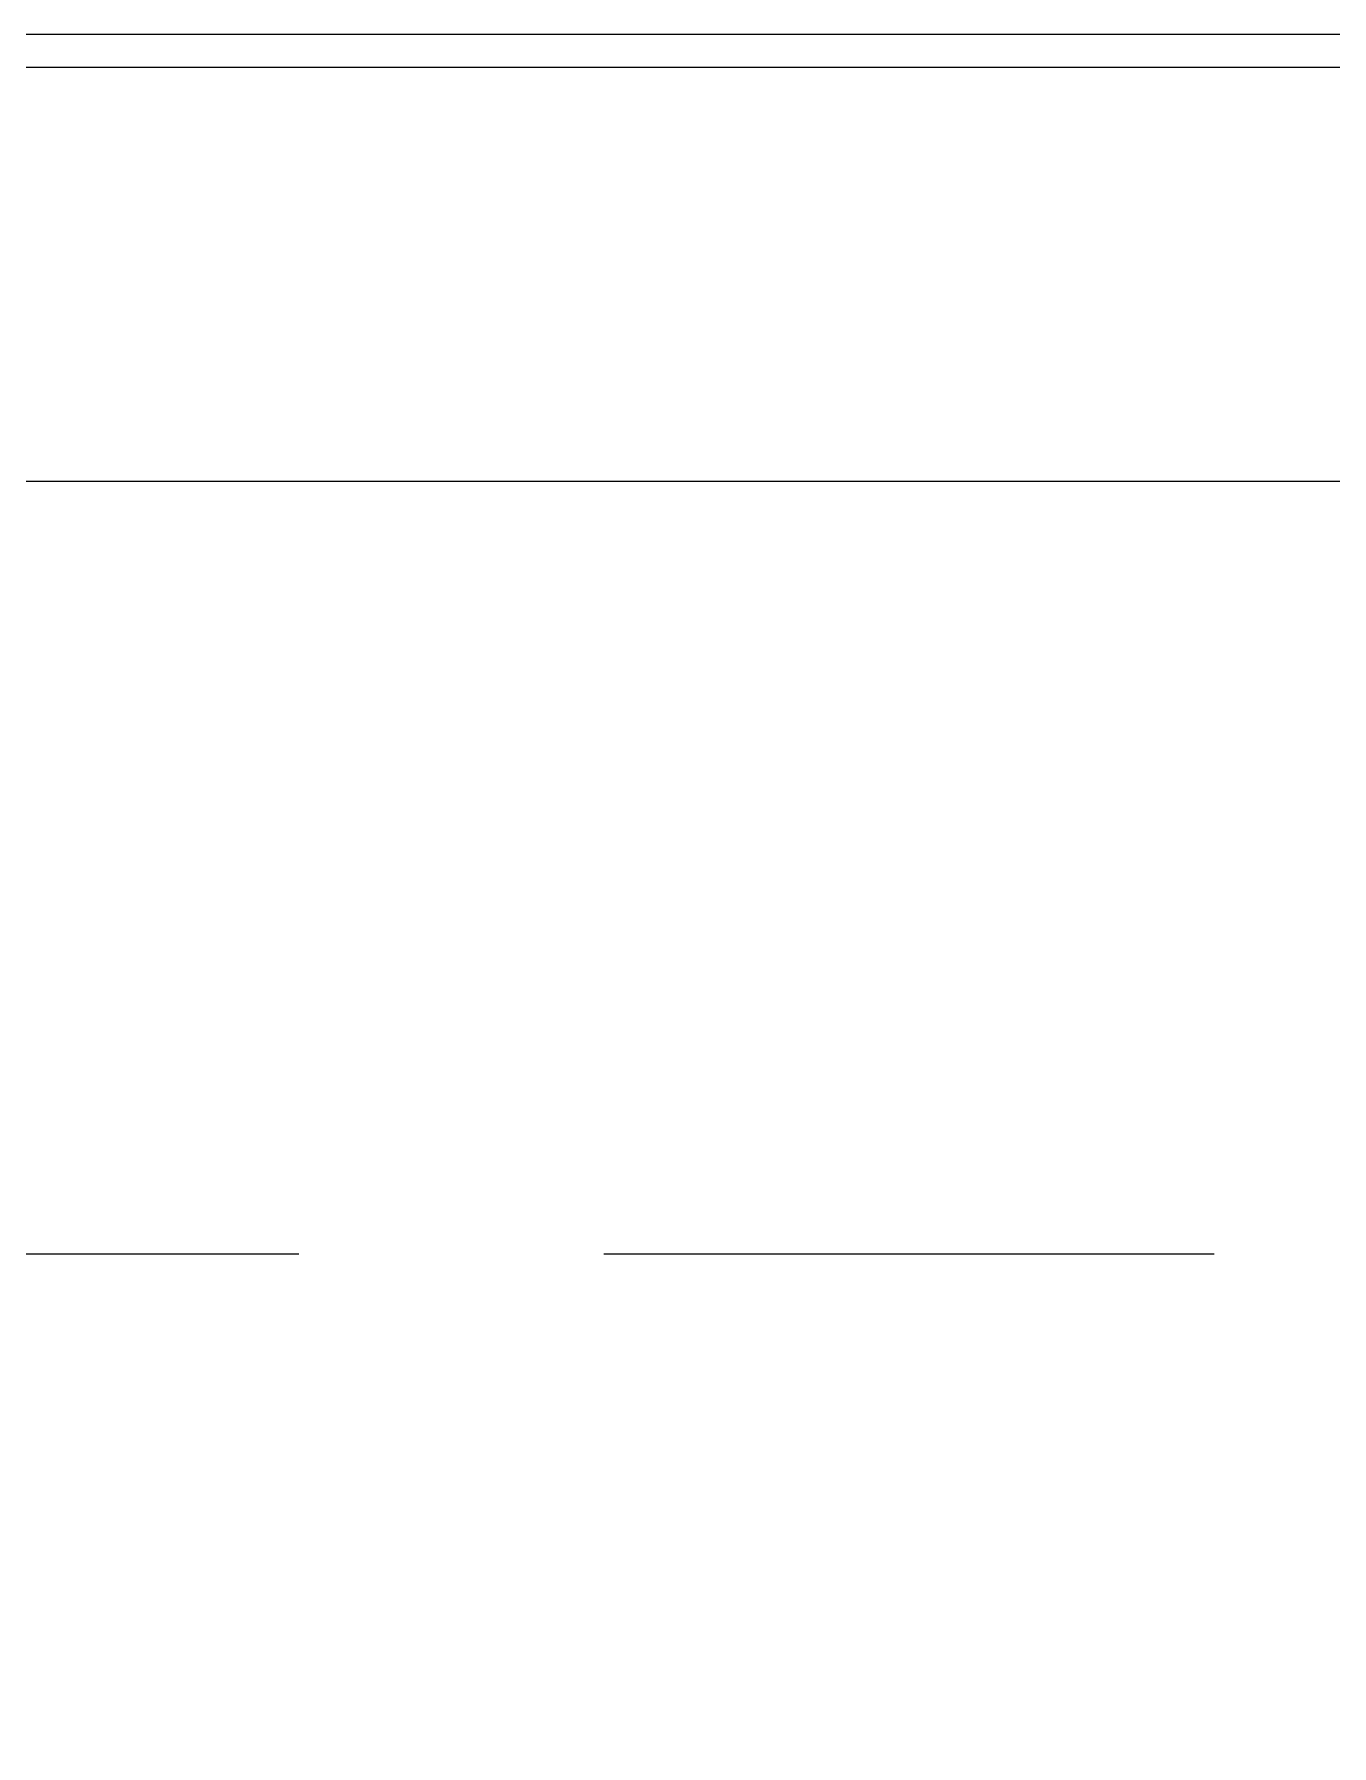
# Model space of a CAD drawing. Header units: millimetres. Extents: x 3546612 to 5615882, y 547008 to 3162891.
# Drawn here: x 5422430 to 5422589.5, y 2445157.1 to 2445367.6 of the extents above; entities that cross this region are included whole.
import ezdxf

# ---------------------------------------------------------------- set-up
doc = ezdxf.new("R2010")
doc.units = ezdxf.units.MM
doc.linetypes.add('XR-평면도$0$HIDDEN', pattern=[0.375, 0.25, -0.125])
for name, color, linetype, lineweight in [('XR-평면도$0$A-CNTL', 9, 'Continuous', 15), ('XR-평면도$0$A-CONC-LIN1', 9, 'Continuous', 40), ('XR-평면도$0$A-DWXM-SHUT', 9, 'Continuous', 25), ('XR-평면도$0$A-XXXX-STL', 9, 'Continuous', 25)]:
    doc.layers.add(name, color=color, linetype=linetype, lineweight=lineweight)

# ---------------------------------------------------------------- blocks, each defined once
blk = doc.blocks.new('XR-평면도$0$중심선(210216)')
at = {"layer": 'XR-평면도$0$A-CNTL', "ltscale": 300}
blk.add_lwpolyline([(-10000, 106000), (186000, 106000)], dxfattribs=at)
blk = doc.blocks.new('XR-평면도$0$셔터(9600)230515')
at = {"layer": 'XR-평면도$0$A-DWXM-SHUT', "ltscale": 20}
for p, q in [((9671.799999901503, 395.9499967599113), (279.1999999003019, 395.9499967517622)), ((129.1999999003019, 344.9999967939511), (9671.799999901503, 344.9999967939511))]:
    blk.add_line(p, q, dxfattribs=at)
at = {"layer": 'XR-평면도$0$A-XXXX-STL', "color": 3, "linetype": 'XR-평면도$0$HIDDEN', "ltscale": 300}
blk.add_lwpolyline([(-9.918585419654846e-08, 249.9999967830081), (9899.999999900816, 249.9999967830081), (9899.999999900816, -3.21699189953506e-06), (-9.918585419654846e-08, -3.21699189953506e-06)], close=True, dxfattribs=at)

msp = doc.modelspace()

# ---------------------------------------------------------------- block references
at = {"layer": 'XR-평면도$0$A-CNTL'}
msp.add_blockref('XR-평면도$0$중심선(210216)', (5322575.039183877, 2339367.564390804), dxfattribs=at)
at = {"layer": 'XR-평면도$0$A-CONC-LIN1', "xscale": -1}
for p in [(5432025.039183877, 2444967.56439402), (5432025.04634876, 2444967.56439402), (5432025.04634876, 2444967.56439402)]:
    msp.add_blockref('XR-평면도$0$셔터(9600)230515', p, dxfattribs=at)

doc.saveas('drawing.dxf')
